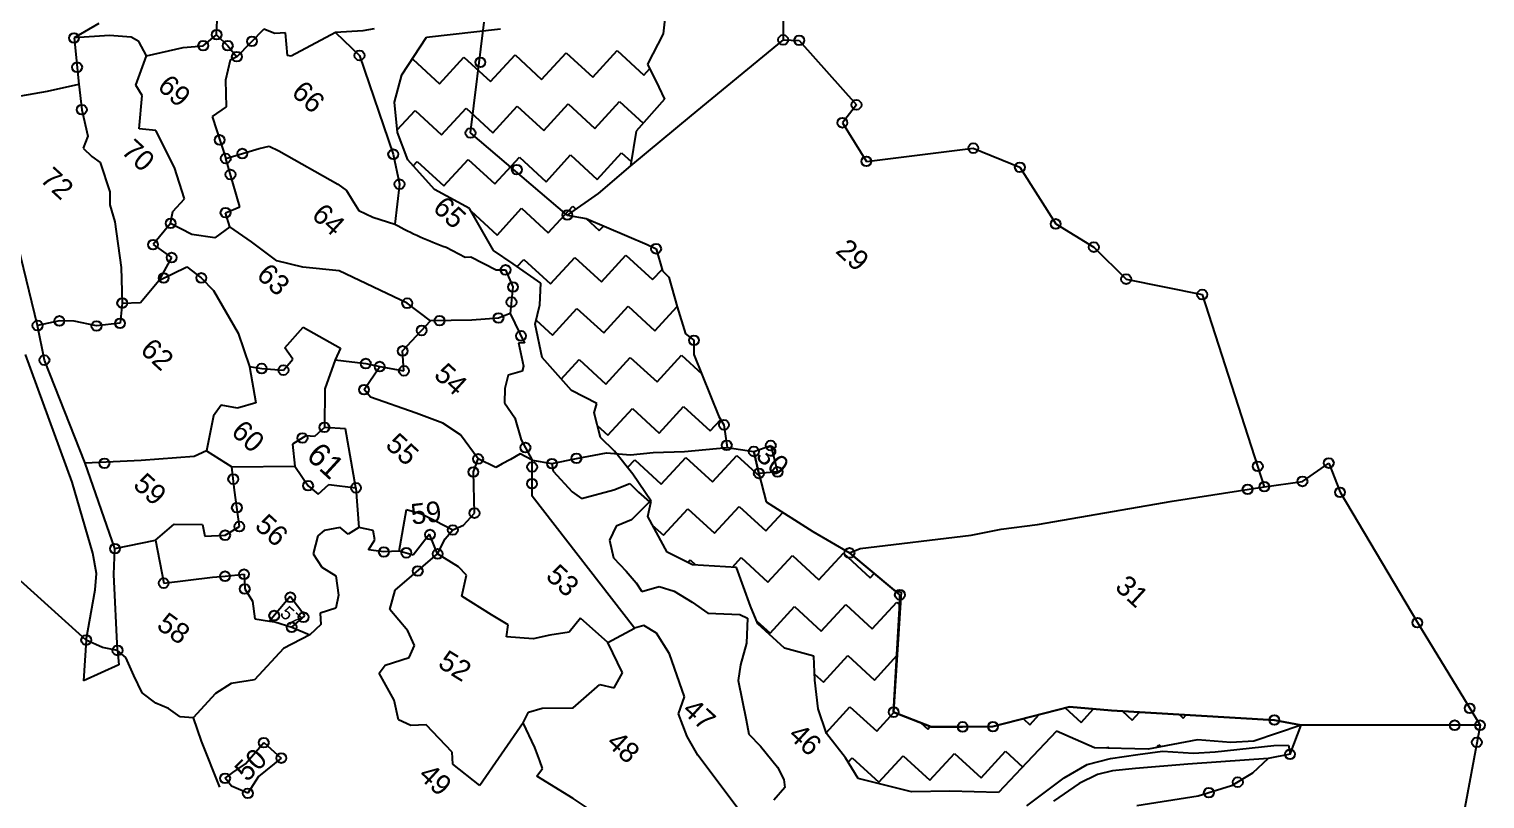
# Model space of a CAD drawing. Header units: metres. Extents: x 335271 to 337420, y 1779566 to 1782296.
# Drawn here: x 336095 to 337420, y 1780339 to 1781039 of the extents above; entities that cross this region are included whole.
import ezdxf

# ---------------------------------------------------------------- set-up
doc = ezdxf.new("R2010")
doc.units = ezdxf.units.M
doc.header["$MEASUREMENT"] = 0
doc.linetypes.add('DIVIDE', pattern=[31.75, 12.7, -6.35, 0, -6.35, 0, -6.35])
for name, color, linetype in [('OFF', 1, 'Continuous'), ('POLY_HATCH', 12, 'Continuous'), ('POLY_PARCEL', 6, 'Continuous'), ('POLY_WATER', 4, 'Continuous'), ('TEXT_PARCEL', 7, 'Continuous'), ('V_BOUND_LINE', 7, 'Continuous'), ('V_DIVIDE_LINE', 7, 'DIVIDE')]:
    doc.layers.add(name, color=color, linetype=linetype)
doc.styles.add('TEXT_MAP', font='', dxfattribs={"height": 0.15})
doc.styles.get('TEXT_MAP').set_extended_font_data('Kruti Dev 050')

msp = doc.modelspace()

# ---------------------------------------------------------------- linework, layer by layer
for centre in [(336266, 1781033.9), (336136.2, 1781030.9), (336253.8, 1781023.9), (336276.1, 1781023.9), (336298.1, 1781027.8), (336781.5, 1781029.2), (336796.1, 1781028.7), (336284.4, 1781013.9), (336396, 1781015), (336506, 1781008.8), (336139, 1781004.3), (336143.3, 1780965.7), (336848.2, 1780970.1), (336835.4, 1780953.8), (336497, 1780944.5), (336268.8, 1780938.2), (336289.3, 1780925.8), (336426.7, 1780925.2), (336954.5, 1780930.7), (336274.3, 1780921.3), (336857.2, 1780918.7), (336996.9, 1780913.3), (336278.6, 1780906.7), (336539.2, 1780911.2), (336432.4, 1780897.9), (336224.1, 1780862.3), (336274.1, 1780872), (336585.1, 1780869.9), (337029.5, 1780861.8), (336208.1, 1780843), (336665.9, 1780839.2), (337064.2, 1780840.7), (336225, 1780831.2), (336528.9, 1780820), (336217.8, 1780812.6), (336252, 1780812.7), (337093.6, 1780811.6), (336535.6, 1780804.5), (337162.8, 1780797.6), (336180.1, 1780789.8), (336439.4, 1780789.7), (336534.3, 1780790.7), (336103, 1780769.4), (336122.9, 1780773.6), (336156.7, 1780769), (336178.1, 1780771.4), (336468.8, 1780773.8), (336522.4, 1780776.2), (336452.5, 1780764.9), (336543, 1780760), (336700.3, 1780756), (336435.2, 1780746.3), (336109.3, 1780737.9), (336307, 1780730.3), (336326.8, 1780728.8), (336401.7, 1780734.8), (336414.4, 1780732.1), (336436.4, 1780728.2), (336400.1, 1780711.1), (336364.1, 1780676.8), (336727.6, 1780679.1), (336344.1, 1780667.1), (336730.2, 1780660.5), (336770.2, 1780660.3), (336503.9, 1780648.1), (336547, 1780658.4), (336593.4, 1780648.6), (336754.8, 1780654.9), (336163.9, 1780644.1), (336499.6, 1780636.2), (336553.1, 1780640.7), (336571.1, 1780643.8), (336759.4, 1780634.9), (336776.4, 1780636.3), (337213.4, 1780641.3), (337278, 1780644.3), (336281.1, 1780629.7), (336349.2, 1780623.7), (336392.8, 1780621.8), (336552.9, 1780625.5), (337204.1, 1780620.4), (337219.3, 1780622.8), (337254, 1780627.6), (337288.2, 1780617.7), (336284.4, 1780603.7), (336500.6, 1780598.8), (336286.7, 1780586.6), (336480.9, 1780583.5), (336273.7, 1780578.7), (336460.2, 1780579.3), (336173.5, 1780566.5), (336418.2, 1780563.5), (336438.6, 1780562.7), (336467.1, 1780561.7), (336841.8, 1780562.6), (336273.6, 1780541.4), (336290.9, 1780543.2), (336449, 1780546.2), (336217.8, 1780535.1), (336291.6, 1780529.8), (336333, 1780522.3), (336887.7, 1780524.5), (336318.4, 1780505.6), (336345.1, 1780504.1), (336334.3, 1780495), (337358.6, 1780499.2), (336147.3, 1780483.3), (336175.8, 1780473.9), (336882, 1780417.8), (337228.5, 1780410.6), (337406.2, 1780421.3), (336944.8, 1780404.4), (336972.4, 1780404.6), (337392.6, 1780405.9), (337415.6, 1780405.9), (336308.9, 1780390.1), (337412.7, 1780390.4), (336324.8, 1780376), (337242.7, 1780379.5), (336273.7, 1780357.6), (336294.4, 1780344), (337168.9, 1780344.5), (337195.2, 1780354.1)]:
    msp.add_circle(centre, 4.48)
at = {"layer": 'OFF'}
msp.add_line((336177, 1780460.9), (336144.7, 1780446.2), dxfattribs=at)
at = {"layer": 'POLY_HATCH'}
for p, q in [((336675.6, 1781064.3), (336672.2, 1781034.6)), ((336456.9, 1781031.7), (336524.3, 1781039.1)), ((336434.4, 1780997.4), (336456.9, 1781031.7)), ((336672.2, 1781034.6), (336658.1, 1781007)), ((336427.9, 1780972.6), (336434.4, 1780997.4)), ((336658.1, 1781007), (336668.5, 1780986.3)), ((336668.5, 1780986.3), (336673.5, 1780975.2)), ((336430.5, 1780945), (336427.9, 1780972.6)), ((336673.5, 1780975.2), (336647.8, 1780946.3)), ((336440.1, 1780920), (336430.5, 1780945)), ((336647.8, 1780946.3), (336642.5, 1780914.7)), ((336464.3, 1780893.2), (336440.1, 1780920)), ((336642.5, 1780914.7), (336613.1, 1780889.6)), ((336496.1, 1780875.7), (336464.3, 1780893.2)), ((336613.1, 1780889.6), (336585.1, 1780869.9)), ((336518, 1780837.6), (336496.1, 1780875.7)), ((336585.1, 1780869.9), (336602.1, 1780866.7)), ((336602.1, 1780866.7), (336657.6, 1780843.1)), ((336535.9, 1780825.6), (336518, 1780837.6)), ((336657.6, 1780843.1), (336665.9, 1780839.2)), ((336665.9, 1780839.2), (336671.6, 1780819.2)), ((336561.1, 1780807.9), (336535.9, 1780825.6)), ((336671.6, 1780819.2), (336677.4, 1780813.3)), ((336677.4, 1780813.3), (336685.1, 1780786.3)), ((336560.1, 1780788.1), (336561.1, 1780807.9)), ((336555.7, 1780770.5), (336560.1, 1780788.1)), ((336685.1, 1780786.3), (336692.6, 1780761.9)), ((336562.2, 1780740.2), (336555.7, 1780770.5)), ((336692.6, 1780761.9), (336700.3, 1780756)), ((336700.3, 1780756), (336700.2, 1780743)), ((336588.9, 1780710.2), (336562.2, 1780740.2)), ((336700.2, 1780743), (336723.1, 1780686.6)), ((336612, 1780698.6), (336588.9, 1780710.2)), ((336609.5, 1780690), (336612, 1780698.6)), ((336615.2, 1780667.7), (336609.5, 1780690)), ((336723.1, 1780686.6), (336727.6, 1780679.1)), ((336727.6, 1780679.1), (336730.4, 1780658.4)), ((336627.9, 1780655), (336615.2, 1780667.7)), ((336644.8, 1780634.1), (336627.9, 1780655)), ((336730.4, 1780658.4), (336754.8, 1780654.9)), ((336754.8, 1780654.9), (336759.4, 1780634.9)), ((336661.4, 1780609.8), (336644.8, 1780634.1)), ((336759.4, 1780634.9), (336766, 1780609.2)), ((336658.3, 1780595.6), (336661.4, 1780609.8)), ((336766, 1780609.2), (336808.5, 1780582)), ((336675.8, 1780563.2), (336658.3, 1780595.6)), ((336808.5, 1780582), (336841.8, 1780562.6)), ((336698.9, 1780551.9), (336675.8, 1780563.2)), ((336841.8, 1780562.6), (336882.5, 1780528.7)), ((336739, 1780549.4), (336698.9, 1780551.9)), ((336751.8, 1780514.2), (336739, 1780549.4)), ((336888.9, 1780526.9), (336882, 1780417.8)), ((336882.5, 1780528.7), (336888.9, 1780526.9)), ((336758.6, 1780498), (336751.8, 1780514.2)), ((336782.6, 1780475.9), (336758.6, 1780498)), ((336809.3, 1780468.6), (336782.6, 1780475.9)), ((336810.2, 1780447), (336809.3, 1780468.6)), ((336813.3, 1780420.8), (336810.2, 1780447)), ((336820.8, 1780398.5), (336813.3, 1780420.8)), ((336882, 1780417.8), (336916.3, 1780404.5)), ((336972.4, 1780404.6), (337042, 1780422.7)), ((337042, 1780422.7), (337080.2, 1780419.2)), ((337080.2, 1780419.2), (337228.5, 1780410.6)), ((336916.3, 1780404.5), (336944.8, 1780404.4)), ((336944.8, 1780404.4), (336972.4, 1780404.6)), ((337030.2, 1780400.6), (337003.2, 1780372)), ((337064.7, 1780385.3), (337030.2, 1780400.6)), ((337252.9, 1780405.9), (337209.9, 1780391.4)), ((337228.5, 1780410.6), (337252.9, 1780405.9)), ((337252.9, 1780405.9), (337252.9, 1780405.9)), ((336838.2, 1780376.2), (336820.8, 1780398.5)), ((337158.5, 1780392.7), (337113.5, 1780384)), ((337189, 1780390.1), (337158.5, 1780392.7)), ((337209.9, 1780391.4), (337189, 1780390.1)), ((336849.9, 1780357.4), (336838.2, 1780376.2)), ((337113.5, 1780384), (337064.7, 1780385.3)), ((337003.2, 1780372), (336977.4, 1780344.8)), ((336898.4, 1780345.3), (336849.9, 1780357.4)), ((336933.2, 1780346), (336898.4, 1780345.3)), ((336977.4, 1780344.8), (336933.2, 1780346))]:
    msp.add_line(p, q, dxfattribs=at)
at = {"layer": 'POLY_HATCH', "linetype": 'Continuous'}
for p, q in [((336513.1, 1781037.9), (336513.3, 1781037.8)), ((336513.3, 1781037.8), (336513.4, 1781037.9)), ((336441.7, 1781008.5), (336444.5, 1781011.5)), ((336444.5, 1781011.5), (336468.7, 1780989.3)), ((336468.7, 1780989.3), (336491, 1781013.5)), ((336491, 1781013.5), (336515.2, 1780991.3)), ((336515.2, 1780991.3), (336537.5, 1781015.5)), ((336537.5, 1781015.5), (336561.7, 1780993.2)), ((336561.7, 1780993.2), (336584, 1781017.5)), ((336584, 1781017.5), (336608.3, 1780995.2)), ((336608.3, 1780995.2), (336630.5, 1781019.5)), ((336630.5, 1781019.5), (336654.8, 1780997.2)), ((336654.8, 1780997.2), (336660.1, 1781003)), ((336563.7, 1780946.7), (336586, 1780971)), ((336586, 1780971), (336610.2, 1780948.7)), ((336610.2, 1780948.7), (336632.5, 1780973)), ((336632.5, 1780973), (336654, 1780953.3)), ((336430.3, 1780947.4), (336446.5, 1780965)), ((336446.5, 1780965), (336470.7, 1780942.8)), ((336470.7, 1780942.8), (336493, 1780967)), ((336493, 1780967), (336517.2, 1780944.7)), ((336517.2, 1780944.7), (336539.5, 1780969)), ((336539.5, 1780969), (336563.7, 1780946.7)), ((336444.9, 1780914.6), (336448.4, 1780918.5)), ((336448.4, 1780918.5), (336472.7, 1780896.3)), ((336472.7, 1780896.3), (336495, 1780920.5)), ((336495, 1780920.5), (336519.2, 1780898.2)), ((336519.2, 1780898.2), (336541.5, 1780922.5)), ((336541.5, 1780922.5), (336565.7, 1780900.2)), ((336565.7, 1780900.2), (336588, 1780924.5)), ((336588, 1780924.5), (336612.2, 1780902.2)), ((336612.2, 1780902.2), (336634.5, 1780926.4)), ((336634.5, 1780926.4), (336643.2, 1780918.5)), ((336567.7, 1780853.7), (336590, 1780877.9)), ((336590, 1780877.9), (336592.8, 1780875.3)), ((336497.3, 1780873.7), (336521.2, 1780851.7)), ((336521.2, 1780851.7), (336543.4, 1780876)), ((336543.4, 1780876), (336567.7, 1780853.7)), ((336602.2, 1780866.7), (336614.2, 1780855.7)), ((336614.2, 1780855.7), (336618.1, 1780859.9)), ((336539.6, 1780823.1), (336545.4, 1780829.5)), ((336545.4, 1780829.5), (336569.7, 1780807.2)), ((336569.7, 1780807.2), (336591.9, 1780831.4)), ((336591.9, 1780831.4), (336616.2, 1780809.2)), ((336616.2, 1780809.2), (336638.4, 1780833.4)), ((336638.4, 1780833.4), (336662.7, 1780811.2)), ((336662.7, 1780811.2), (336671.3, 1780820.5)), ((336571.7, 1780760.7), (336593.9, 1780784.9)), ((336593.9, 1780784.9), (336618.2, 1780762.7)), ((336618.2, 1780762.7), (336640.4, 1780786.9)), ((336640.4, 1780786.9), (336664.7, 1780764.6)), ((336664.7, 1780764.6), (336685, 1780786.7)), ((336556.7, 1780774.4), (336571.7, 1780760.7)), ((336579.6, 1780720.6), (336595.9, 1780738.4)), ((336595.9, 1780738.4), (336620.1, 1780716.1)), ((336620.1, 1780716.1), (336642.4, 1780740.4)), ((336642.4, 1780740.4), (336666.7, 1780718.1)), ((336666.7, 1780718.1), (336688.9, 1780742.4)), ((336688.9, 1780742.4), (336707.4, 1780725.4)), ((336622.1, 1780669.6), (336644.4, 1780693.9)), ((336644.4, 1780693.9), (336668.6, 1780671.6)), ((336668.6, 1780671.6), (336690.9, 1780695.9)), ((336690.9, 1780695.9), (336715.2, 1780673.6)), ((336612.4, 1780678.6), (336622.1, 1780669.6)), ((336715.2, 1780673.6), (336724.7, 1780684)), ((336717.1, 1780627.1), (336739.4, 1780651.3)), ((336739.4, 1780651.3), (336760, 1780632.4)), ((336639.9, 1780640.3), (336646.4, 1780647.4)), ((336646.4, 1780647.4), (336670.6, 1780625.1)), ((336670.6, 1780625.1), (336692.9, 1780649.4)), ((336692.9, 1780649.4), (336717.1, 1780627.1)), ((336672.6, 1780578.6), (336694.9, 1780602.8)), ((336694.9, 1780602.8), (336719.1, 1780580.6)), ((336719.1, 1780580.6), (336741.4, 1780604.8)), ((336741.4, 1780604.8), (336765.6, 1780582.6)), ((336765.6, 1780582.6), (336781.2, 1780599.5)), ((336662.4, 1780587.9), (336672.6, 1780578.6)), ((336767.6, 1780536), (336789.9, 1780560.3)), ((336789.9, 1780560.3), (336814.1, 1780538)), ((336814.1, 1780538), (336836.4, 1780562.3)), ((336836.4, 1780562.3), (336860.6, 1780540)), ((336694.7, 1780554), (336696.8, 1780556.3)), ((336696.8, 1780556.3), (336701.8, 1780551.8)), ((336735.4, 1780549.6), (336743.4, 1780558.3)), ((336743.4, 1780558.3), (336767.6, 1780536)), ((336860.6, 1780540), (336864.2, 1780543.9)), ((336769.6, 1780489.5), (336791.9, 1780513.8)), ((336791.9, 1780513.8), (336816.1, 1780491.5)), ((336816.1, 1780491.5), (336838.4, 1780515.8)), ((336838.4, 1780515.8), (336862.6, 1780493.5)), ((336862.6, 1780493.5), (336884.9, 1780517.7)), ((336884.9, 1780517.7), (336888.2, 1780514.7)), ((336757.5, 1780500.6), (336769.6, 1780489.5)), ((336818.1, 1780445), (336840.3, 1780469.2)), ((336840.3, 1780469.2), (336864.6, 1780447)), ((336864.6, 1780447), (336885.3, 1780469.5)), ((336810, 1780452.4), (336818.1, 1780445)), ((336820.6, 1780399.1), (336842.3, 1780422.7)), ((336842.3, 1780422.7), (336866.6, 1780400.5)), ((336866.6, 1780400.5), (336882.3, 1780417.6)), ((337006.1, 1780406.4), (337014.5, 1780415.5)), ((337038.1, 1780421.7), (337052.6, 1780408.4)), ((337052.6, 1780408.4), (337063.9, 1780420.7)), ((337090.2, 1780418.6), (337099.1, 1780410.4)), ((337099.1, 1780410.4), (337105.8, 1780417.7)), ((337142.1, 1780415.6), (337145.6, 1780412.4)), ((337145.6, 1780412.4), (337148.3, 1780415.2)), ((336906.9, 1780408.1), (336913.1, 1780402.4)), ((336913.1, 1780402.4), (336915.3, 1780404.9)), ((336959.5, 1780404.5), (336959.6, 1780404.4)), ((336959.6, 1780404.4), (336959.7, 1780404.5)), ((337000.2, 1780411.8), (337006.1, 1780406.4)), ((337120.9, 1780385.4), (337123.4, 1780388.1)), ((337123.4, 1780388.1), (337125.4, 1780386.3)), ((336840.7, 1780372.2), (336844.3, 1780376.2)), ((336844.3, 1780376.2), (336868.6, 1780354)), ((336868.6, 1780354), (336890.8, 1780378.2)), ((336890.8, 1780378.2), (336915.1, 1780355.9)), ((336915.1, 1780355.9), (336937.3, 1780380.2)), ((336937.3, 1780380.2), (336961.6, 1780357.9)), ((336961.6, 1780357.9), (336983.8, 1780382.2)), ((336983.8, 1780382.2), (336999.3, 1780368)), ((337075.8, 1780385), (337076.9, 1780386.1)), ((337076.9, 1780386.1), (337078.2, 1780384.9))]:
    msp.add_line(p, q, dxfattribs=at)
at = {"layer": 'POLY_PARCEL'}
for p, q in [((336266, 1781033.9), (336267, 1781060.5)), ((336158.8, 1781044.2), (336136.2, 1781030.9)), ((336308.8, 1781038.8), (336284.4, 1781013.9)), ((336318.8, 1781035.1), (336308.8, 1781038.8)), ((336328.7, 1781035.5), (336318.8, 1781035.1)), ((336330.4, 1781015), (336328.7, 1781035.5)), ((336374.1, 1781035.9), (336333.7, 1781014.3)), ((336399.1, 1781037.3), (336374.1, 1781035.9)), ((336374.1, 1781035.9), (336396, 1781015)), ((336409.2, 1781039.1), (336399.1, 1781037.3)), ((336497, 1780944.5), (336509.4, 1781045.3)), ((336168.5, 1781033.2), (336136.2, 1781030.9)), ((336136.2, 1781030.9), (336140.6, 1780989)), ((336188.3, 1781031.7), (336168.5, 1781033.2)), ((336195.1, 1781027.7), (336188.3, 1781031.7)), ((336202.1, 1781014.6), (336195.1, 1781027.7)), ((336202.1, 1781014.6), (336235.6, 1781022.3)), ((336235.6, 1781022.3), (336253.8, 1781023.9)), ((336253.8, 1781023.9), (336266, 1781033.9)), ((336266, 1781033.9), (336276.1, 1781023.9)), ((336276.1, 1781023.9), (336284.4, 1781013.9)), ((336781.5, 1781029.2), (336697.9, 1780960.5)), ((336192.5, 1780987.9), (336202.1, 1781014.6)), ((336278.2, 1781010.7), (336274.1, 1780992.4)), ((336284.4, 1781013.9), (336278.2, 1781010.7)), ((336333.7, 1781014.3), (336330.4, 1781015)), ((336396, 1781015), (336426.7, 1780925.2)), ((336087.8, 1780978.2), (336112, 1780982.6)), ((336112, 1780982.6), (336140.6, 1780989)), ((336140.6, 1780989), (336143.3, 1780965.7)), ((336198.1, 1780978.5), (336192.5, 1780987.9)), ((336274.1, 1780992.4), (336274.7, 1780968.2)), ((336195.4, 1780948.4), (336198.1, 1780978.5)), ((336143.3, 1780965.7), (336148.8, 1780941.7)), ((336274.7, 1780968.2), (336261.9, 1780959.4)), ((336261.9, 1780959.4), (336274.3, 1780921.3)), ((336697.9, 1780960.5), (336642.5, 1780914.7)), ((336210.7, 1780946.9), (336195.4, 1780948.4)), ((336227.6, 1780913), (336210.7, 1780946.9)), ((336585.1, 1780869.9), (336497, 1780944.5)), ((336148.8, 1780941.7), (336144.5, 1780930.7)), ((336144.5, 1780930.7), (336152.4, 1780923)), ((336274.3, 1780921.3), (336304.7, 1780930.4)), ((336304.7, 1780930.4), (336313.7, 1780932.4)), ((336313.7, 1780932.4), (336322.5, 1780928.2)), ((336152.4, 1780923), (336159.9, 1780917.6)), ((336159.9, 1780917.6), (336168.8, 1780891.1)), ((336287.2, 1780877.4), (336274.3, 1780921.3)), ((336322.5, 1780928.2), (336376.2, 1780897.9)), ((336426.7, 1780925.2), (336432.4, 1780897.9)), ((336236.8, 1780884.6), (336227.6, 1780913)), ((336642.5, 1780914.7), (336613.1, 1780889.6)), ((336168.8, 1780891.1), (336168.8, 1780879.1)), ((336376.2, 1780897.9), (336384.3, 1780892.1)), ((336384.3, 1780892.1), (336389.2, 1780883.6)), ((336432.4, 1780897.9), (336428.2, 1780861.6)), ((336168.8, 1780879.1), (336173.5, 1780863.7)), ((336226.1, 1780873), (336236.8, 1780884.6)), ((336274.1, 1780872), (336287.2, 1780877.4)), ((336389.2, 1780883.6), (336395.4, 1780874)), ((336613.1, 1780889.6), (336585.1, 1780869.9)), ((336173.5, 1780863.7), (336179, 1780822.3)), ((336224.1, 1780862.3), (336226.1, 1780873)), ((336277.9, 1780859.3), (336274.1, 1780872)), ((336395.4, 1780874), (336408, 1780868)), ((336408, 1780868), (336428.2, 1780861.6)), ((336585.1, 1780869.9), (336602.1, 1780866.7)), ((336602.1, 1780866.7), (336657.6, 1780843.1)), ((336224.1, 1780862.3), (336208.1, 1780843)), ((336243.3, 1780852.1), (336224.1, 1780862.3)), ((336264.4, 1780849), (336243.3, 1780852.1)), ((336277.9, 1780859.3), (336264.4, 1780849)), ((336297.6, 1780845.6), (336277.9, 1780859.3)), ((336208.1, 1780843), (336225, 1780831.2)), ((336320.9, 1780828.1), (336297.6, 1780845.6)), ((336474.7, 1780840.6), (336492.2, 1780831.7)), ((336657.6, 1780843.1), (336665.9, 1780839.2)), ((336665.9, 1780839.2), (336671.6, 1780819.2)), ((336225, 1780831.2), (336213.5, 1780810.4)), ((336344.4, 1780822.4), (336320.9, 1780828.1)), ((336492.2, 1780831.7), (336497.2, 1780832)), ((336497.2, 1780832), (336520.4, 1780820.1)), ((336179, 1780822.3), (336180.1, 1780789.8)), ((336196.8, 1780790.2), (336213.5, 1780810.4)), ((336213.5, 1780810.4), (336238.8, 1780822.9)), ((336238.8, 1780822.9), (336252, 1780812.7)), ((336252, 1780812.7), (336263, 1780801.4)), ((336377.4, 1780819.2), (336344.4, 1780822.4)), ((336439.4, 1780789.7), (336377.4, 1780819.2)), ((336520.4, 1780820.1), (336528.9, 1780820)), ((336528.9, 1780820), (336535.6, 1780804.5)), ((336671.6, 1780819.2), (336677.4, 1780813.3)), ((336677.4, 1780813.3), (336685.1, 1780786.3)), ((336263, 1780801.4), (336285.7, 1780762.3)), ((336535.6, 1780804.5), (336533.2, 1780780.4)), ((336180.1, 1780789.8), (336178.1, 1780771.4)), ((336180.1, 1780789.8), (336196.8, 1780790.2)), ((336460.6, 1780773.6), (336439.4, 1780789.7)), ((336685.1, 1780786.3), (336692.6, 1780761.9)), ((336122.9, 1780773.6), (336103, 1780769.4)), ((336136.2, 1780773.4), (336122.9, 1780773.6)), ((336156.7, 1780769), (336136.2, 1780773.4)), ((336178.1, 1780771.4), (336156.7, 1780769)), ((336435.2, 1780746.3), (336460.6, 1780773.6)), ((336498.1, 1780774.3), (336460.6, 1780773.6)), ((336522.4, 1780776.2), (336498.1, 1780774.3)), ((336533.2, 1780780.4), (336522.4, 1780776.2)), ((336533.2, 1780780.4), (336546.1, 1780753.4)), ((336285.7, 1780762.3), (336295.9, 1780732.1)), ((336327.9, 1780749), (336344.8, 1780768)), ((336344.8, 1780768), (336378.6, 1780748.8)), ((336692.6, 1780761.9), (336700.3, 1780756)), ((336335.3, 1780738.8), (336327.9, 1780749)), ((336378.6, 1780748.8), (336373.7, 1780738.1)), ((336378.6, 1780748.8), (336373.7, 1780738.1)), ((336378.6, 1780748.8), (336378.6, 1780748.8)), ((336436.4, 1780728.2), (336435.2, 1780746.3)), ((336546.1, 1780753.4), (336540.6, 1780753.7)), ((336540.6, 1780753.7), (336545.1, 1780732.3)), ((336700.3, 1780756), (336700.2, 1780743)), ((336295.9, 1780732.1), (336307, 1780730.3)), ((336295.9, 1780732.1), (336301.6, 1780699.2)), ((336326.8, 1780728.8), (336335.3, 1780738.8)), ((336373.7, 1780738.1), (336364.3, 1780711.7)), ((336373.7, 1780738.1), (336401.7, 1780734.8)), ((336400.1, 1780711.1), (336414.4, 1780732.1)), ((336401.7, 1780734.8), (336414.4, 1780732.1)), ((336414.4, 1780732.1), (336436.4, 1780728.2)), ((336545.1, 1780732.3), (336544.1, 1780727.9)), ((336700.2, 1780743), (336723.1, 1780686.6)), ((336307, 1780730.3), (336326.8, 1780728.8)), ((336531.3, 1780724.2), (336528.2, 1780712.1)), ((336544.1, 1780727.9), (336531.3, 1780724.2)), ((336364.3, 1780711.7), (336364.1, 1780676.8)), ((336405.9, 1780704.2), (336400.1, 1780711.1)), ((336528.2, 1780712.1), (336527.9, 1780699.1)), ((336270.2, 1780697.1), (336263.2, 1780687.2)), ((336285.1, 1780694.1), (336270.2, 1780697.1)), ((336301.6, 1780699.2), (336285.1, 1780694.1)), ((336447.5, 1780689.7), (336405.9, 1780704.2)), ((336527.9, 1780699.1), (336537.2, 1780685.3)), ((336263.2, 1780687.2), (336256.8, 1780655.5)), ((336471.9, 1780680.5), (336447.5, 1780689.7)), ((336488, 1780670), (336471.9, 1780680.5)), ((336537.2, 1780685.3), (336543.2, 1780665.4)), ((336723.1, 1780686.6), (336727.6, 1780679.1)), ((336727.6, 1780679.1), (336730.4, 1780658.4)), ((336347.3, 1780669.1), (336335.1, 1780661.5)), ((336354.9, 1780668.5), (336347.3, 1780669.1)), ((336364.1, 1780676.8), (336354.9, 1780668.5)), ((336383.2, 1780675.3), (336364.1, 1780676.8)), ((336392.8, 1780621.8), (336383.2, 1780675.3)), ((336503.9, 1780648.1), (336488, 1780670)), ((336543.2, 1780665.4), (336553.2, 1780646.9)), ((336256.8, 1780655.5), (336245.6, 1780650.3)), ((336256.8, 1780655.5), (336279.7, 1780640.9)), ((336335.1, 1780661.5), (336337, 1780641.4)), ((336542.3, 1780652.8), (336533.4, 1780647.7)), ((336553.2, 1780646.9), (336542.3, 1780652.8)), ((336593.4, 1780648.6), (336620.8, 1780653.5)), ((336620.8, 1780653.5), (336642.7, 1780651.9)), ((336642.7, 1780651.9), (336663.3, 1780654)), ((336663.3, 1780654), (336691.6, 1780654.8)), ((336691.6, 1780654.8), (336730.4, 1780658.4)), ((336730.4, 1780658.4), (336754.8, 1780654.9)), ((336754.8, 1780654.9), (336770.2, 1780660.3)), ((336759.4, 1780634.9), (336754.8, 1780654.9)), ((336770.2, 1780660.3), (336776.4, 1780636.3)), ((336197.3, 1780646.7), (336146.3, 1780644.2)), ((336245.6, 1780650.3), (336197.3, 1780646.7)), ((336279.7, 1780640.9), (336337, 1780641.4)), ((336282.3, 1780619.7), (336279.7, 1780640.9)), ((336337, 1780641.4), (336349.2, 1780623.7)), ((336499.6, 1780636.2), (336503.9, 1780648.1)), ((336520, 1780640.2), (336503.9, 1780648.1)), ((336525.7, 1780643.5), (336520, 1780640.2)), ((336533.4, 1780647.7), (336525.7, 1780643.5)), ((336553.1, 1780614.2), (336553.2, 1780646.9)), ((336553.2, 1780646.9), (336553.2, 1780646.9)), ((336553.2, 1780646.9), (336571.1, 1780643.8)), ((336571.1, 1780643.8), (336593.4, 1780648.6)), ((336571.1, 1780643.8), (336572.1, 1780636.9)), ((336500.6, 1780598.8), (336499.6, 1780636.2)), ((336572.1, 1780636.9), (336589.4, 1780618.3)), ((336627.5, 1780619.9), (336642, 1780625.6)), ((336642, 1780625.6), (336649.9, 1780617.8)), ((336776.4, 1780636.3), (336759.4, 1780634.9)), ((336759.4, 1780634.9), (336766, 1780609.2)), ((336286.7, 1780586.6), (336282.3, 1780619.7)), ((336349.2, 1780623.7), (336358.3, 1780615.9)), ((336358.3, 1780615.9), (336368, 1780624.7)), ((336368, 1780624.7), (336392.8, 1780621.8)), ((336392.8, 1780621.8), (336395.5, 1780585.7)), ((336646.1, 1780494.2), (336553.1, 1780614.2)), ((336553.1, 1780614.2), (336553.1, 1780614.2)), ((336589.4, 1780618.3), (336598, 1780612)), ((336598, 1780612), (336627.5, 1780619.9)), ((336649.9, 1780617.8), (336659.8, 1780609.1)), ((337135.5, 1780609.8), (337219.3, 1780622.8)), ((336432, 1780564.2), (336438.9, 1780602)), ((336438.9, 1780602), (336452.5, 1780598.1)), ((336490.7, 1780587.9), (336500.6, 1780598.8)), ((336659.8, 1780609.1), (336643.6, 1780592.7)), ((336766, 1780609.2), (336808.5, 1780582)), ((337012.9, 1780588.5), (337135.5, 1780609.8)), ((336210.5, 1780574.1), (336227.4, 1780588.6)), ((336227.4, 1780588.6), (336253, 1780588.3)), ((336253, 1780588.3), (336255.2, 1780577.9)), ((336273.7, 1780578.7), (336286.7, 1780586.6)), ((336452.5, 1780598.1), (336462.6, 1780593.1)), ((336462.6, 1780593.1), (336475, 1780586.5)), ((336475, 1780586.5), (336480.9, 1780583.5)), ((336480.9, 1780583.5), (336490.7, 1780587.9)), ((336629.4, 1780587), (336623.5, 1780574.2)), ((336643.6, 1780592.7), (336629.4, 1780587)), ((336980, 1780584.1), (337012.9, 1780588.5)), ((336173.5, 1780566.5), (336210.5, 1780574.1)), ((336210.5, 1780574.1), (336217.8, 1780535.1)), ((336255.2, 1780577.9), (336273.7, 1780578.7)), ((336467.1, 1780561.7), (336474, 1780575.5)), ((336474, 1780575.5), (336480.9, 1780583.5)), ((336623.5, 1780574.2), (336627, 1780558)), ((336808.5, 1780582), (336841.8, 1780562.6)), ((336851.7, 1780566.7), (336952.6, 1780578.7)), ((336952.6, 1780578.7), (336980, 1780584.1)), ((336432, 1780564.2), (336432, 1780564.2)), ((336432, 1780564.2), (336432, 1780564.2)), ((336486.2, 1780549.9), (336467.1, 1780561.7)), ((336841.8, 1780562.6), (336851.7, 1780566.7)), ((336887.7, 1780524.5), (336841.8, 1780562.6)), ((336493.3, 1780542.3), (336486.2, 1780549.9)), ((336627, 1780558), (336638.6, 1780546.1)), ((336638.6, 1780546.1), (336647.8, 1780535.3)), ((336217.8, 1780535.1), (336262.2, 1780540.4)), ((336262.2, 1780540.4), (336273.6, 1780541.4)), ((336273.6, 1780541.4), (336290.9, 1780543.2)), ((336290.9, 1780543.2), (336291.6, 1780529.8)), ((336489.1, 1780523.4), (336493.3, 1780542.3)), ((336647.8, 1780535.3), (336652.9, 1780527.6)), ((336652.9, 1780527.6), (336668.7, 1780532.1)), ((336668.7, 1780532.1), (336682.3, 1780527.8)), ((336291.6, 1780529.8), (336298.5, 1780518.8)), ((336332.9, 1780522.9), (336314.2, 1780500.6)), ((336346.2, 1780505.5), (336332.9, 1780522.9)), ((336516.2, 1780506.3), (336489.1, 1780523.4)), ((336682.3, 1780527.8), (336698.7, 1780517.9)), ((336887.4, 1780512.1), (336887.7, 1780524.5)), ((336887.7, 1780524.5), (336887.7, 1780524.5)), ((336298.5, 1780518.8), (336300.8, 1780502.8)), ((336531.2, 1780497.3), (336516.2, 1780506.3)), ((336698.7, 1780517.9), (336713.1, 1780507.7)), ((336713.1, 1780507.7), (336742, 1780506.5)), ((336742, 1780506.5), (336748.9, 1780503.3)), ((336882, 1780417.8), (336887.4, 1780512.1)), ((336300.8, 1780502.8), (336314.2, 1780500.6)), ((336314.2, 1780500.6), (336318.9, 1780499.8)), ((336318.9, 1780499.8), (336334.3, 1780495)), ((336334.3, 1780495), (336346.2, 1780505.5)), ((336334.3, 1780495), (336350.8, 1780488.1)), ((336529.7, 1780486.2), (336531.2, 1780497.3)), ((336597.2, 1780503.4), (336586.9, 1780490.6)), ((336622, 1780481), (336597.2, 1780503.4)), ((336622, 1780481), (336646.1, 1780494.2)), ((336654.8, 1780496.5), (336646.1, 1780494.2)), ((336646.1, 1780494.2), (336646.1, 1780494.2)), ((336666.1, 1780489.7), (336654.8, 1780496.5)), ((336748.9, 1780503.3), (336748.2, 1780480.6)), ((336554, 1780484.4), (336529.7, 1780486.2)), ((336569.3, 1780487.9), (336554, 1780484.4)), ((336586.9, 1780490.6), (336569.3, 1780487.9)), ((336635.2, 1780453.5), (336622, 1780481)), ((336678, 1780470.9), (336666.1, 1780489.7)), ((336748.2, 1780480.6), (336742.8, 1780460.7)), ((336691.8, 1780431.8), (336678, 1780470.9)), ((336627.6, 1780440), (336635.2, 1780453.5)), ((336742.8, 1780460.7), (336740.6, 1780446.6)), ((336590.3, 1780421.7), (336614.7, 1780442.8)), ((336614.7, 1780442.8), (336627.6, 1780440)), ((336740.6, 1780446.6), (336747.9, 1780410.7)), ((336686.3, 1780416.2), (336691.8, 1780431.8)), ((336544.9, 1780408.1), (336549.9, 1780417.7)), ((336549.9, 1780417.7), (336562.2, 1780421.4)), ((336562.2, 1780421.4), (336590.3, 1780421.7)), ((336694.2, 1780395.5), (336686.3, 1780416.2)), ((336916.3, 1780404.5), (336882, 1780417.8)), ((337042, 1780422.7), (336972.4, 1780404.6)), ((337080.2, 1780419.2), (337042, 1780422.7)), ((337228.5, 1780410.6), (337080.2, 1780419.2)), ((336747.9, 1780410.7), (336750.4, 1780397.9)), ((336944.8, 1780404.4), (336916.3, 1780404.5)), ((336972.4, 1780404.6), (336944.8, 1780404.4)), ((337252.9, 1780405.9), (337228.5, 1780410.6)), ((337242.7, 1780379.5), (337252.9, 1780405.9)), ((337415.6, 1780405.9), (337252.9, 1780405.9)), ((336292.2, 1780370.8), (336308.9, 1780390.1)), ((336308.9, 1780390.1), (336324.8, 1780376)), ((336308.9, 1780390.1), (336308.9, 1780390.1)), ((336704, 1780378.8), (336694.2, 1780395.5)), ((336750.4, 1780397.9), (336760.8, 1780386.7)), ((336760.8, 1780386.7), (336776.3, 1780367.8)), ((336324.8, 1780376), (336304.2, 1780359.4)), ((336743.2, 1780326.2), (336704, 1780378.8)), ((337222.9, 1780375.7), (337208.7, 1780362.2)), ((336273.7, 1780357.6), (336280.6, 1780363)), ((336280.6, 1780363), (336292.2, 1780370.8)), ((336776.3, 1780367.8), (336782.1, 1780356.5)), ((337208.7, 1780362.2), (337189.5, 1780350.7)), ((336279.4, 1780350.4), (336273.7, 1780357.6)), ((336294.4, 1780344), (336279.4, 1780350.4)), ((336304.2, 1780359.4), (336294.4, 1780344)), ((336783, 1780349.4), (336773.1, 1780337.6)), ((336782.1, 1780356.5), (336783, 1780349.4)), ((337189.5, 1780350.7), (337159, 1780341.5)), ((337159, 1780341.5), (337103.3, 1780332.6))]:
    msp.add_line(p, q, dxfattribs=at)
msp.add_arc((336578.9, 1781134.1), 311.4, 241.0601, 250.4591, dxfattribs=at)
at = {"layer": 'POLY_WATER'}
for p, q in [((336103, 1780769.4), (336077.7, 1780873)), ((336109.3, 1780737.9), (336103, 1780769.4)), ((336134.4, 1780626.9), (336092.2, 1780743.1)), ((336146.3, 1780644.2), (336109.3, 1780737.9)), ((336173.5, 1780566.5), (336146.3, 1780644.2)), ((336153.2, 1780562.5), (336134.4, 1780626.9)), ((336156.8, 1780543.9), (336153.2, 1780562.5)), ((336172.3, 1780543.1), (336173.5, 1780566.5)), ((336155.6, 1780528.9), (336156.8, 1780543.9)), ((336175.8, 1780473.9), (336172.3, 1780543.1)), ((336147.3, 1780483.3), (336155.6, 1780528.9)), ((336147.3, 1780483.3), (336144.7, 1780446.2)), ((336175.8, 1780473.9), (336177, 1780460.9)), ((337174.5, 1780381.7), (337228.1, 1780387.6)), ((337228.1, 1780387.6), (337241.3, 1780387.9)), ((337241.3, 1780387.9), (337242.7, 1780379.5)), ((337058, 1780370.2), (337079.3, 1780375.6)), ((337079.3, 1780375.6), (337104.1, 1780379.3)), ((337104.1, 1780379.3), (337126.7, 1780382.3)), ((337126.7, 1780382.3), (337154.8, 1780380.6)), ((337154.8, 1780380.6), (337174.5, 1780381.7)), ((337222.9, 1780375.7), (337179.9, 1780372.6)), ((337242.7, 1780379.5), (337222.9, 1780375.7)), ((337037.1, 1780358), (337058, 1780370.2)), ((337067.5, 1780361), (337050.9, 1780352.8)), ((337081.1, 1780364.3), (337067.5, 1780361)), ((337102, 1780366.5), (337081.1, 1780364.3)), ((337149.7, 1780370.5), (337102, 1780366.5)), ((337179.9, 1780372.6), (337149.7, 1780370.5)), ((337003.1, 1780332.5), (337037.1, 1780358)), ((337050.9, 1780352.8), (337027.5, 1780336.7))]:
    msp.add_line(p, q, dxfattribs=at)
at = {"layer": 'V_BOUND_LINE'}
for p, q in [((336782.3, 1781140.6), (336781.5, 1781029.2)), ((336781.5, 1781029.2), (336796.1, 1781028.7)), ((336796.1, 1781028.7), (336848.2, 1780970.1)), ((336848.2, 1780970.1), (336835.4, 1780953.8)), ((336835.4, 1780953.8), (336857.2, 1780918.7)), ((336857.2, 1780918.7), (336954.5, 1780930.7)), ((336954.5, 1780930.7), (336996.9, 1780913.3)), ((336996.9, 1780913.3), (337029.5, 1780861.8)), ((337029.5, 1780861.8), (337064.2, 1780840.7)), ((337064.2, 1780840.7), (337093.6, 1780811.6)), ((337093.6, 1780811.6), (337162.8, 1780797.6)), ((337162.8, 1780797.6), (337219.3, 1780622.8)), ((336147.3, 1780483.3), (335959.4, 1780652.4)), ((337254, 1780627.6), (337278, 1780644.3)), ((337278, 1780644.3), (337288.2, 1780617.7)), ((337219.3, 1780622.8), (337254, 1780627.6)), ((337288.2, 1780617.7), (337358.6, 1780499.2)), ((336378.5, 1780585.8), (336363.8, 1780582.9)), ((336385.8, 1780579.8), (336378.5, 1780585.8)), ((336395.5, 1780585.7), (336385.8, 1780579.8)), ((336408.4, 1780582.9), (336395.5, 1780585.7)), ((336358.1, 1780578.2), (336353.7, 1780561.8)), ((336363.8, 1780582.9), (336358.1, 1780578.2)), ((336404.2, 1780565.3), (336409.8, 1780574.5)), ((336409.8, 1780574.5), (336408.4, 1780582.9)), ((336459.6, 1780579.6), (336444.9, 1780560.6)), ((336467.1, 1780561.7), (336459.6, 1780579.6)), ((336353.7, 1780561.8), (336361.6, 1780549.5)), ((336418.2, 1780563.5), (336404.2, 1780565.3)), ((336432, 1780564.2), (336418.2, 1780563.5)), ((336428.5, 1780528.6), (336467.1, 1780561.7)), ((336444.9, 1780560.6), (336432, 1780564.2)), ((336361.6, 1780549.5), (336374.5, 1780541.9)), ((336374.5, 1780541.9), (336377, 1780524.3)), ((336377, 1780524.3), (336374.6, 1780512.4)), ((336423.5, 1780511), (336428.5, 1780528.6)), ((336374.6, 1780512.4), (336360.3, 1780507.7)), ((336360.3, 1780507.7), (336360.8, 1780497.4)), ((336440.1, 1780491.7), (336423.5, 1780511)), ((336360.8, 1780497.4), (336350.8, 1780488.1)), ((337358.6, 1780499.2), (337415.6, 1780405.9)), ((336162, 1780476.5), (336147.3, 1780483.3)), ((336350.8, 1780488.1), (336326.7, 1780475.8)), ((336446, 1780478.3), (336440.1, 1780491.7)), ((336175.8, 1780473.9), (336162, 1780476.5)), ((336183.4, 1780467.4), (336175.8, 1780473.9)), ((336190.6, 1780451.2), (336183.4, 1780467.4)), ((336326.7, 1780475.8), (336300.5, 1780447.3)), ((336419.4, 1780460.4), (336441.2, 1780467.6)), ((336441.2, 1780467.6), (336446, 1780478.3)), ((336414, 1780453.3), (336419.4, 1780460.4)), ((336427.6, 1780428.7), (336414, 1780453.3)), ((336198.2, 1780435.5), (336190.6, 1780451.2)), ((336279.1, 1780443.9), (336265, 1780434.8)), ((336300.5, 1780447.3), (336279.1, 1780443.9)), ((336210.6, 1780426.1), (336198.2, 1780435.5)), ((336265, 1780434.8), (336244.5, 1780412.5)), ((336431.6, 1780410.9), (336427.6, 1780428.7)), ((336222.3, 1780421), (336210.6, 1780426.1)), ((336232.7, 1780413.5), (336222.3, 1780421)), ((336244.5, 1780412.5), (336232.7, 1780413.5)), ((336442.8, 1780405.6), (336431.6, 1780410.9)), ((336456.5, 1780406.2), (336442.8, 1780405.6)), ((336480.2, 1780381.4), (336456.5, 1780406.2)), ((336544.9, 1780408.1), (336505.4, 1780351.2)), ((336555.4, 1780385.7), (336544.9, 1780408.1)), ((337415.6, 1780405.9), (337401.9, 1780331.2)), ((336481, 1780370.4), (336480.2, 1780381.4)), ((336480.2, 1780381.4), (336480.2, 1780381.4)), ((336480.2, 1780381.4), (336480.2, 1780381.4)), ((336560, 1780373.5), (336555.4, 1780385.7)), ((336562.6, 1780366.6), (336560, 1780373.5)), ((336505.4, 1780351.2), (336481, 1780370.4)), ((336557.5, 1780359.5), (336562.6, 1780366.6)), ((336590.4, 1780339.2), (336557.5, 1780359.5)), ((336617.8, 1780321), (336590.4, 1780339.2))]:
    msp.add_line(p, q, dxfattribs=at)
at = {"layer": 'V_DIVIDE_LINE', "ltscale": 10}
for p, q in [((336244.5, 1780412.5), (336251.9, 1780391.3)), ((336251.9, 1780391.3), (336268.7, 1780349.5))]:
    msp.add_line(p, q, dxfattribs=at)

# ---------------------------------------------------------------- texts
at = {"layer": 'TEXT_PARCEL', "style": 'TEXT_MAP'}
for s, height, rotation, p in [('69', 18.66, 317.4389, (336211.1, 1780985.5)), ('66', 18.66, 317.4389, (336333.1, 1780980)), ('70', 18.66, 317.4389, (336178.3, 1780926.8)), ('72', 18.66, 317.4389, (336104.4, 1780901.3)), ('64', 18.66, 317.4389, (336351.4, 1780868.4)), ('65', 18.66, 317.4389, (336461.7, 1780874.9)), ('29', 18.66, 317.4389, (336828.3, 1780836.2)), ('63', 18.66, 317.4389, (336301.3, 1780813.9)), ('62', 18.66, 317.4389, (336195.5, 1780745.8)), ('54', 18.66, 317.4389, (336462.7, 1780723.2)), ('60', 18.66, 317.4389, (336278.2, 1780671.3)), ('55', 18.66, 317.4389, (336418.6, 1780659.5)), ('30', 18.66, 317.4389, (336755.5, 1780649.6)), ('59', 18.66, 317.4389, (336189, 1780623.2)), ('59', 18.66, 6.6707, (336443.8, 1780588.3)), ('56', 18.66, 317.4389, (336299.7, 1780585.9)), ('53', 18.66, 317.4389, (336564.5, 1780540.2)), ('31', 18.66, 317.4389, (337082.5, 1780530.3)), ('58', 18.66, 324.1539, (336210.3, 1780494.6)), ('57', 12.44, 317.4389, (336322.8, 1780506.4)), ('52', 18.66, 328.1895, (336466.3, 1780459.4)), (' 47', 18.66, 317.4389, (336683.6, 1780422.9)), ('46', 18.66, 317.4389, (336785.2, 1780395.5)), ('48', 18.66, 317.4389, (336619.7, 1780388.6)), ('50', 18.66, 45.0509, (336293.7, 1780353.7)), ('49', 18.66, 317.4389, (336448.6, 1780359))]:
    msp.add_text(s, height=height, rotation=rotation, dxfattribs=at).set_placement(p)
at = {"layer": 'V_DIVIDE_LINE', "style": 'TEXT_MAP'}
msp.add_text('61', height=21.07, rotation=317.4389, dxfattribs=at).set_placement((336346.6, 1780649.4))

doc.saveas('drawing.dxf')
